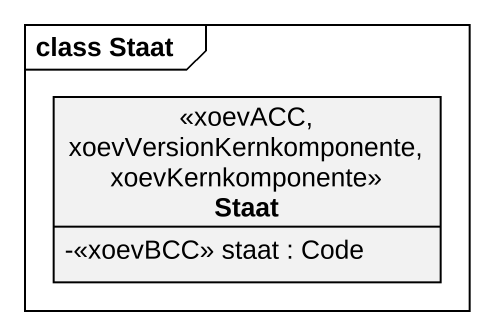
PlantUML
@startuml
mainframe class Staat
hide circle
hide empty members
skinparam classAttributeIconSize 0
class Staat <<xoevACC, xoevVersionKernkomponente, xoevKernkomponente>> {
  -<<xoevBCC>> staat : Code
}
@enduml
